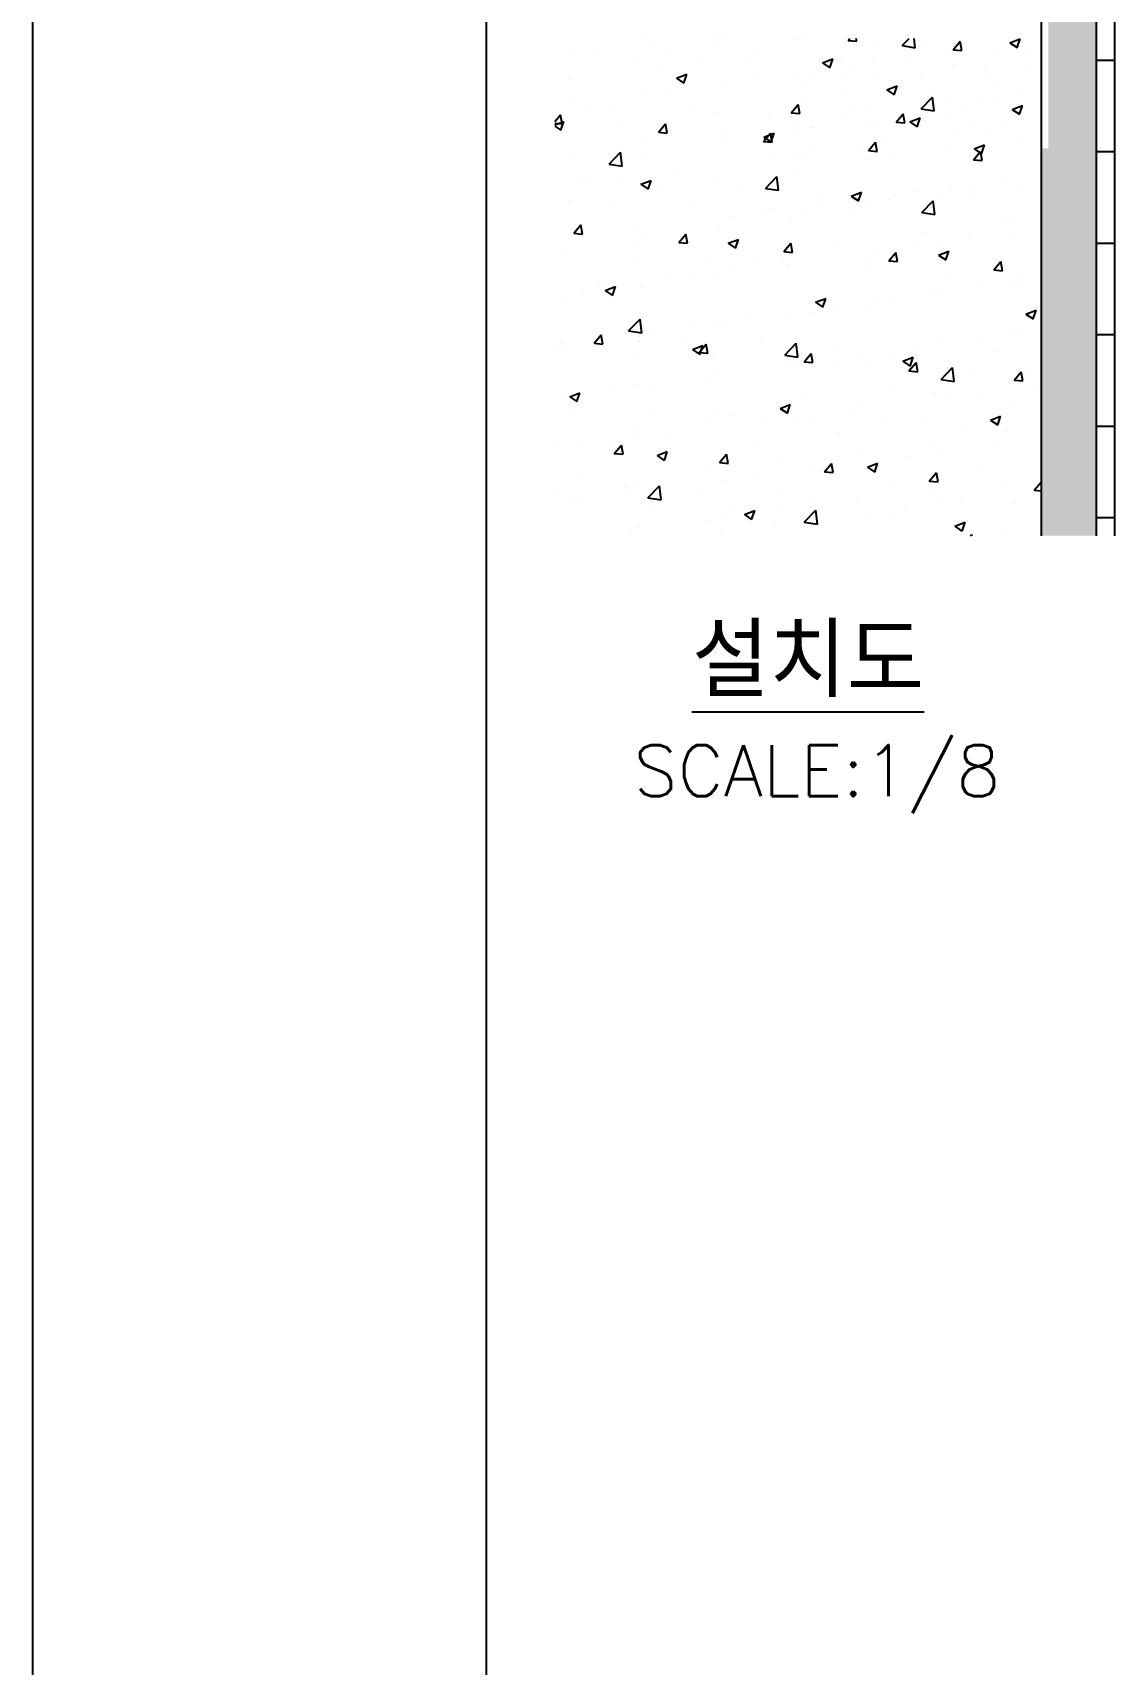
# Model space of a CAD drawing. Extents: x 2571 to 3165, y -5564 to -5144.
# Drawn here: x 2571 to 2644.9, y -5380.9 to -5269.4 of the extents above; entities that cross this region are included whole.
import ezdxf

# ---------------------------------------------------------------- set-up
doc = ezdxf.new("R2010")
doc.units = 0
doc.header["$LTSCALE"] = 7
doc.header["$MEASUREMENT"] = 0
doc.layers.get('0').update_dxf_attribs({"color": 2, "linetype": 'CONTINUOUS'})
for name, color, linetype in [('D', 2, 'CONTINUOUS'), ('DIM', 2, 'CONTINUOUS'), ('DWG', 7, 'CONTINUOUS')]:
    doc.layers.add(name, color=color, linetype=linetype)
doc.styles.add('GHS', font='ROMANS.shx', dxfattribs={"bigfont": 'GHS.shx'})

msp = doc.modelspace()

# ---------------------------------------------------------------- hatches: boundary and pattern name
at = {"layer": 'D'}
h = msp.add_hatch(dxfattribs=at)
h.set_pattern_fill('AR-SAND', color=256, style=0)
h.set_pattern_definition([(37.5, (2464.1253, -7421.3038), (-0.0629934, 1.9268238), [0, -1.52, 0, -1.7, 0, -1.625]), (7.5, (2464.1253, -7421.3038), (1.7697767, 2.822146), [0, -0.82, 0, -1.37, 0, -0.525]), (327.5, (2462.8953, -7421.3038), (3.1141419, 0.005659), [0, -0.5, 0, -1.8, 0, -2.35]), (317.5, (2462.8953, -7421.3038), (3.0061266, 0.8776756), [0, -0.25, 0, -1.18, 0, -1.35])])
h.paths.add_polyline_path([(2643.61, -5193.37), (2639.86, -5193.37), (2639.86, -5219.83), (2640.36, -5219.83), (2640.36, -5238.08), (2643.61, -5238.08)])
h.paths.add_polyline_path([(2643.61, -5259.08), (2640.36, -5259.08), (2640.36, -5277.33), (2639.86, -5277.33), (2639.86, -5303.8), (2643.61, -5303.8)])
at = {"layer": 'DWG'}
h = msp.add_hatch(dxfattribs=at)
h.set_pattern_fill('LINE', color=256, scale=50, style=0)
h.set_pattern_definition([(0, (2464.125, -7421.304), (0, 6.25), [])])
h.paths.add_polyline_path([(2644.86, -5261.08), (2644.86, -5259.08), (2643.61, -5259.08), (2643.61, -5303.8), (2644.86, -5303.8)])
h.paths.add_polyline_path([(2644.86, -5193.37), (2643.61, -5193.37), (2643.61, -5238.08), (2644.86, -5238.08), (2644.86, -5236.08)])

# ---------------------------------------------------------------- linework, layer by layer
msp.add_line((2570.96, -5143.96), (2570.96, -5563.96))
at = {"color": 4}
msp.add_line((2601.96, -5552.96), (2601.96, -5177.96), dxfattribs=at)
at = {"layer": 'D'}
msp.add_line((2639.86, -5259.83), (2639.86, -5303.8), dxfattribs=at)
at = {"layer": 'DIM'}
for p, q in [((2612.52, -5269.46), (2612.52, -5269.46)), ((2617.86, -5269.69), (2617.86, -5269.69)), ((2618.24, -5269.48), (2618.24, -5269.48)), ((2623.62, -5269.73), (2623.62, -5269.73)), ((2609.29, -5270.58), (2609.29, -5270.58)), ((2613.11, -5270.18), (2613.11, -5270.18)), ((2614.63, -5270.81), (2614.63, -5270.81)), ((2617.9, -5270.19), (2617.9, -5270.19)), ((2623.2, -5269.91), (2623.2, -5269.91)), ((2626.51, -5270.12), (2626.51, -5270.12)), ((2626.67, -5269.97), (2626.79, -5269.83)), ((2626.67, -5269.97), (2627.27, -5270.02)), ((2627.27, -5270.02), (2627.23, -5269.83)), ((2628.53, -5270.14), (2628.53, -5270.14)), ((2630.37, -5270.32), (2630.84, -5269.83)), ((2630.37, -5270.32), (2631.26, -5270.46)), ((2631.26, -5270.46), (2631.19, -5269.83)), ((2631.96, -5270.39), (2631.96, -5270.39)), ((2633.5, -5270.71), (2633.5, -5270.71)), ((2633.84, -5270.6), (2634.33, -5270.02)), ((2633.84, -5270.6), (2634.44, -5270.65)), ((2633.87, -5270.37), (2633.87, -5270.37)), ((2634.44, -5270.65), (2634.33, -5270.03)), ((2636.96, -5270.65), (2636.96, -5270.65)), ((2637.72, -5270.12), (2638.42, -5269.85)), ((2637.72, -5270.12), (2638.22, -5270.45)), ((2638.22, -5270.45), (2638.42, -5269.85)), ((2638.55, -5270.07), (2638.55, -5270.07)), ((2639.21, -5270.59), (2639.21, -5270.59)), ((2607.91, -5270.93), (2607.91, -5270.93)), ((2612.07, -5271.19), (2612.07, -5271.19)), ((2613.9, -5271.78), (2613.9, -5271.78)), ((2616.41, -5271.45), (2616.41, -5271.45)), ((2619.97, -5271.03), (2619.97, -5271.03)), ((2620.19, -5270.96), (2620.19, -5270.96)), ((2624.92, -5271.5), (2625.62, -5271.23)), ((2624.92, -5271.5), (2625.42, -5271.83)), ((2625.3, -5271.26), (2625.3, -5271.26)), ((2625.42, -5271.83), (2625.63, -5271.23)), ((2626.13, -5271.39), (2626.13, -5271.39)), ((2626.86, -5271.98), (2626.86, -5271.98)), ((2628.37, -5271.42), (2628.37, -5271.42)), ((2630.64, -5271.48), (2630.64, -5271.48)), ((2630.64, -5271.48), (2630.64, -5271.48)), ((2633.83, -5271.61), (2633.83, -5271.61)), ((2635.98, -5271.71), (2635.98, -5271.71)), ((2607.59, -5272.62), (2607.59, -5272.62)), ((2614.95, -5272.54), (2615.65, -5272.27)), ((2614.95, -5272.54), (2615.44, -5272.88)), ((2615.45, -5272.88), (2615.65, -5272.27)), ((2618.12, -5272.81), (2618.12, -5272.81)), ((2620.3, -5272.39), (2620.3, -5272.39)), ((2623.17, -5272.17), (2623.17, -5272.17)), ((2623.5, -5273.06), (2623.5, -5273.06)), ((2624.35, -5272.31), (2624.35, -5272.31)), ((2626.28, -5272.28), (2626.28, -5272.28)), ((2628.7, -5272.31), (2628.7, -5272.31)), ((2629.32, -5273.34), (2630.02, -5273.07)), ((2629.82, -5273.68), (2630.02, -5273.07)), ((2631.62, -5272.5), (2631.62, -5272.5)), ((2636.49, -5272.41), (2636.49, -5272.41)), ((2636.96, -5272.73), (2636.96, -5272.73)), ((2638.99, -5272.08), (2638.99, -5272.08)), ((2612.99, -5273.51), (2612.99, -5273.51)), ((2614.47, -5273.39), (2614.47, -5273.39)), ((2623.88, -5274.07), (2623.88, -5274.07)), ((2626.38, -5273.74), (2626.38, -5273.74)), ((2629.32, -5273.34), (2629.82, -5273.68)), ((2630.17, -5273.24), (2630.17, -5273.24)), ((2631.66, -5274.64), (2632.44, -5273.83)), ((2632.55, -5274.78), (2632.44, -5273.83)), ((2632.58, -5273.63), (2632.58, -5273.63)), ((2633.38, -5274.04), (2633.38, -5274.04)), ((2635.78, -5273.89), (2635.78, -5273.89)), ((2638.43, -5273.4), (2638.43, -5273.4)), ((2606.64, -5275.49), (2607.02, -5275.04)), ((2607.14, -5275.66), (2607.02, -5275.04)), ((2607.79, -5274.26), (2607.79, -5274.26)), ((2608.64, -5274.39), (2608.64, -5274.39)), ((2610.53, -5274.55), (2610.53, -5274.55)), ((2615.87, -5274.77), (2615.87, -5274.77)), ((2617.56, -5274.9), (2617.56, -5274.9)), ((2621.21, -5275), (2621.21, -5275)), ((2622.78, -5274.91), (2623.26, -5274.34)), ((2622.78, -5274.91), (2623.38, -5274.96)), ((2623.38, -5274.97), (2623.26, -5274.34)), ((2626.54, -5275.22), (2626.54, -5275.22)), ((2626.75, -5274.63), (2626.75, -5274.63)), ((2628.24, -5274.75), (2628.24, -5274.75)), ((2629.95, -5274.89), (2629.95, -5274.89)), ((2629.95, -5275.54), (2630.43, -5274.97)), ((2630.55, -5275.59), (2630.43, -5274.97)), ((2630.89, -5275.52), (2631.59, -5275.25)), ((2631.39, -5275.86), (2631.59, -5275.25)), ((2631.66, -5274.64), (2632.55, -5274.78)), ((2633.71, -5274.94), (2633.71, -5274.94)), ((2634.33, -5274.6), (2634.33, -5274.6)), ((2636.83, -5274.27), (2636.83, -5274.27)), ((2637.89, -5274.68), (2638.59, -5274.41)), ((2637.89, -5274.68), (2638.39, -5275.01)), ((2638.39, -5275.01), (2638.59, -5274.41)), ((2638.55, -5274.91), (2638.55, -5274.91)), ((2606.64, -5275.73), (2607.24, -5275.5)), ((2606.64, -5275.62), (2607.14, -5275.66)), ((2606.64, -5275.83), (2607.04, -5276.1)), ((2607.04, -5276.1), (2607.25, -5275.5)), ((2611.27, -5275.73), (2611.27, -5275.73)), ((2613.71, -5276.24), (2614.2, -5275.66)), ((2613.71, -5276.24), (2614.31, -5276.29)), ((2613.78, -5275.4), (2613.78, -5275.4)), ((2614.31, -5276.29), (2614.2, -5275.66)), ((2618, -5276.14), (2618, -5276.14)), ((2620.89, -5276.87), (2621.37, -5276.29)), ((2620.92, -5276.57), (2621.62, -5276.3)), ((2621.49, -5276.92), (2621.37, -5276.29)), ((2621.41, -5276.9), (2621.62, -5276.3)), ((2623.05, -5275.5), (2623.05, -5275.5)), ((2623.38, -5276.39), (2623.38, -5276.39)), ((2624.12, -5275.89), (2624.12, -5275.89)), ((2624.22, -5275.93), (2624.22, -5275.93)), ((2628.01, -5275.43), (2628.01, -5275.43)), ((2628.58, -5275.64), (2628.58, -5275.64)), ((2629.95, -5275.54), (2630.55, -5275.59)), ((2630.89, -5275.52), (2631.39, -5275.86)), ((2631.88, -5275.45), (2631.88, -5275.45)), ((2633.85, -5276.35), (2633.85, -5276.35)), ((2634.98, -5275.82), (2634.98, -5275.82)), ((2636.36, -5276.02), (2636.36, -5276.02)), ((2637.22, -5275.67), (2637.22, -5275.67)), ((2612.87, -5276.84), (2612.87, -5276.84)), ((2618.29, -5276.89), (2618.29, -5276.89)), ((2620.89, -5276.87), (2621.48, -5276.92)), ((2620.92, -5276.57), (2621.41, -5276.9)), ((2624.33, -5277.39), (2624.33, -5277.39)), ((2627.54, -5277.18), (2627.54, -5277.18)), ((2628.06, -5277.49), (2628.54, -5276.92)), ((2628.06, -5277.49), (2628.66, -5277.55)), ((2628.66, -5277.55), (2628.54, -5276.92)), ((2629.14, -5276.83), (2629.14, -5276.83)), ((2633.26, -5277.37), (2633.26, -5277.37)), ((2635.23, -5278.12), (2635.71, -5277.55)), ((2635.29, -5277.37), (2635.99, -5277.1)), ((2635.29, -5277.37), (2635.78, -5277.7)), ((2635.83, -5278.17), (2635.71, -5277.55)), ((2635.79, -5277.7), (2635.99, -5277.1)), ((2638.31, -5276.73), (2638.31, -5276.73)), ((2607.67, -5277.59), (2607.67, -5277.59)), ((2610.35, -5278.41), (2611.13, -5277.6)), ((2610.35, -5278.41), (2611.24, -5278.55)), ((2611.24, -5278.55), (2611.13, -5277.6)), ((2612.46, -5277.89), (2612.46, -5277.89)), ((2621.25, -5278.01), (2621.25, -5278.01)), ((2623.31, -5277.83), (2623.31, -5277.83)), ((2623.75, -5277.68), (2623.75, -5277.68)), ((2628.12, -5278.08), (2628.12, -5278.08)), ((2629.67, -5277.61), (2629.67, -5277.61)), ((2635.01, -5277.84), (2635.01, -5277.84)), ((2635.23, -5278.12), (2635.83, -5278.17)), ((2608.58, -5279.66), (2608.58, -5279.66)), ((2608.64, -5279.67), (2608.64, -5279.67)), ((2611.15, -5279.34), (2611.15, -5279.34)), ((2612.51, -5279.79), (2613.21, -5279.52)), ((2612.51, -5279.79), (2613.01, -5280.13)), ((2613.01, -5280.13), (2613.22, -5279.52)), ((2614.93, -5278.84), (2614.93, -5278.84)), ((2617.88, -5279.47), (2617.88, -5279.47)), ((2621.03, -5280.07), (2621.8, -5279.25)), ((2621.92, -5280.2), (2621.81, -5279.25)), ((2622.93, -5278.83), (2622.93, -5278.83)), ((2637.51, -5279.47), (2637.51, -5279.47)), ((2612.74, -5280.17), (2612.74, -5280.17)), ((2613.92, -5279.88), (2613.92, -5279.88)), ((2619.26, -5280.11), (2619.26, -5280.11)), ((2621.03, -5280.07), (2621.91, -5280.2)), ((2624.6, -5280.33), (2624.6, -5280.33)), ((2626.88, -5280.59), (2627.59, -5280.32)), ((2626.88, -5280.59), (2627.38, -5280.93)), ((2627.38, -5280.93), (2627.59, -5280.33)), ((2629.54, -5280.85), (2629.54, -5280.85)), ((2629.94, -5280.56), (2629.94, -5280.56)), ((2631.22, -5280.3), (2631.22, -5280.3)), ((2633.14, -5280.7), (2633.14, -5280.7)), ((2633.73, -5279.97), (2633.73, -5279.97)), ((2635.27, -5280.78), (2635.27, -5280.78)), ((2635.37, -5279.85), (2635.37, -5279.85)), ((2638.19, -5280.06), (2638.19, -5280.06)), ((2607.55, -5280.92), (2607.55, -5280.92)), ((2610.69, -5281), (2610.69, -5281)), ((2616.03, -5281.23), (2616.03, -5281.23)), ((2618.62, -5281.96), (2618.62, -5281.96)), ((2621.12, -5281.63), (2621.12, -5281.63)), ((2621.37, -5281.45), (2621.37, -5281.45)), ((2623.71, -5281.85), (2623.71, -5281.85)), ((2624.91, -5281.13), (2624.91, -5281.13)), ((2626.71, -5281.68), (2626.71, -5281.68)), ((2628, -5281.4), (2628, -5281.4)), ((2631.7, -5281.72), (2632.48, -5280.91)), ((2631.7, -5281.72), (2632.59, -5281.86)), ((2632.04, -5281.9), (2632.04, -5281.9)), ((2632.59, -5281.86), (2632.48, -5280.91)), ((2607.93, -5283.13), (2608.41, -5282.56)), ((2607.93, -5283.13), (2608.53, -5283.19)), ((2608.53, -5283.19), (2608.41, -5282.56)), ((2612.3, -5282.79), (2612.3, -5282.79)), ((2617.76, -5282.79), (2617.76, -5282.79)), ((2617.88, -5282.86), (2617.88, -5282.86)), ((2622.81, -5282.15), (2622.81, -5282.15)), ((2631.94, -5283.05), (2631.94, -5283.05)), ((2637.38, -5282.13), (2637.38, -5282.13)), ((2637.77, -5282.05), (2637.77, -5282.05)), ((2607.43, -5284.25), (2607.43, -5284.25)), ((2608.51, -5283.29), (2608.51, -5283.29)), ((2612.04, -5283.86), (2612.04, -5283.86)), ((2612.62, -5283.5), (2612.62, -5283.5)), ((2615.1, -5283.76), (2615.58, -5283.19)), ((2615.1, -5283.76), (2615.7, -5283.81)), ((2615.7, -5283.81), (2615.58, -5283.19)), ((2618.48, -5283.82), (2619.18, -5283.55)), ((2618.48, -5283.82), (2618.98, -5284.15)), ((2618.98, -5284.16), (2619.18, -5283.55)), ((2622.27, -5284.39), (2622.76, -5283.81)), ((2622.87, -5284.44), (2622.76, -5283.81)), ((2626.1, -5284.05), (2626.1, -5284.05)), ((2628.59, -5284.24), (2628.59, -5284.24)), ((2631.1, -5283.91), (2631.1, -5283.91)), ((2633.01, -5284.03), (2633.01, -5284.03)), ((2634.88, -5283.41), (2634.88, -5283.41)), ((2638.07, -5283.39), (2638.07, -5283.39)), ((2611.93, -5284.97), (2611.93, -5284.97)), ((2617.27, -5285.19), (2617.27, -5285.19)), ((2620.27, -5285.05), (2620.27, -5285.05)), ((2622.27, -5284.39), (2622.87, -5284.44)), ((2622.28, -5285.07), (2622.28, -5285.07)), ((2627.88, -5284.73), (2627.88, -5284.73)), ((2629.45, -5285.02), (2629.93, -5284.44)), ((2629.45, -5285.02), (2630.04, -5285.07)), ((2630.05, -5285.07), (2629.93, -5284.44)), ((2632.85, -5284.62), (2633.55, -5284.35)), ((2632.85, -5284.62), (2633.35, -5284.96)), ((2633.35, -5284.96), (2633.56, -5284.35)), ((2636.62, -5285.64), (2637.1, -5285.07)), ((2637.22, -5285.7), (2637.1, -5285.07)), ((2614.44, -5286.05), (2614.44, -5286.05)), ((2615.99, -5285.9), (2615.99, -5285.9)), ((2617.64, -5286.12), (2617.64, -5286.12)), ((2618.49, -5285.57), (2618.49, -5285.57)), ((2622.61, -5285.42), (2622.61, -5285.42)), ((2622.69, -5285.48), (2622.69, -5285.48)), ((2627.95, -5285.64), (2627.95, -5285.64)), ((2633.28, -5285.87), (2633.28, -5285.87)), ((2636.62, -5285.64), (2637.22, -5285.7)), ((2638.62, -5286.09), (2638.62, -5286.09)), ((2607.31, -5287.58), (2607.31, -5287.58)), ((2608.61, -5287.05), (2608.61, -5287.05)), ((2609.67, -5286.73), (2609.67, -5286.73)), ((2610.08, -5287.04), (2610.78, -5286.78)), ((2610.08, -5287.04), (2610.58, -5287.38)), ((2610.58, -5287.38), (2610.78, -5286.78)), ((2612.5, -5286.83), (2612.5, -5286.83)), ((2624.45, -5287.85), (2625.15, -5287.58)), ((2624.95, -5288.18), (2625.15, -5287.58)), ((2629.92, -5287.55), (2629.92, -5287.55)), ((2632.25, -5287.36), (2632.25, -5287.36)), ((2632.89, -5287.36), (2632.89, -5287.36)), ((2635.75, -5286.55), (2635.75, -5286.55)), ((2637.94, -5286.72), (2637.94, -5286.72)), ((2638.57, -5286.53), (2638.57, -5286.53)), ((2624.09, -5288.55), (2624.09, -5288.55)), ((2624.45, -5287.85), (2624.95, -5288.18)), ((2625.96, -5288.19), (2625.96, -5288.19)), ((2627.76, -5288.06), (2627.76, -5288.06)), ((2628.47, -5287.86), (2628.47, -5287.86)), ((2638.82, -5288.65), (2639.52, -5288.38)), ((2638.82, -5288.65), (2639.32, -5288.98)), ((2639.32, -5288.98), (2639.52, -5288.38)), ((2611.68, -5289.81), (2612.46, -5289)), ((2611.68, -5289.81), (2612.57, -5289.94)), ((2612.57, -5289.95), (2612.46, -5289)), ((2615.86, -5289.52), (2615.86, -5289.52)), ((2617.51, -5289.45), (2617.51, -5289.45)), ((2618.26, -5289.55), (2618.26, -5289.55)), ((2619.65, -5289.02), (2619.65, -5289.02)), ((2622.56, -5288.81), (2622.56, -5288.81)), ((2607.04, -5290.68), (2607.04, -5290.68)), ((2607.19, -5290.91), (2607.19, -5290.91)), ((2609.32, -5290.65), (2609.8, -5290.08)), ((2609.32, -5290.65), (2609.91, -5290.71)), ((2609.92, -5290.71), (2609.8, -5290.08)), ((2609.98, -5290.08), (2609.98, -5290.08)), ((2612.38, -5290.16), (2612.38, -5290.16)), ((2612.43, -5290.55), (2612.43, -5290.55)), ((2613.36, -5289.84), (2613.36, -5289.84)), ((2615.32, -5290.3), (2615.32, -5290.3)), ((2616.05, -5291.07), (2616.75, -5290.8)), ((2616.49, -5291.28), (2616.97, -5290.71)), ((2616.55, -5291.41), (2616.75, -5290.8)), ((2617.09, -5291.34), (2616.97, -5290.71)), ((2620.66, -5290.53), (2620.66, -5290.53)), ((2622.35, -5291.46), (2623.13, -5290.65)), ((2623.24, -5291.6), (2623.13, -5290.65)), ((2626, -5290.75), (2626, -5290.75)), ((2632.77, -5290.69), (2632.77, -5290.69)), ((2635.94, -5290.47), (2635.94, -5290.47)), ((2637.82, -5290.05), (2637.82, -5290.05)), ((2638.44, -5290.14), (2638.44, -5290.14)), ((2606.75, -5291.19), (2606.75, -5291.19)), ((2612.09, -5291.42), (2612.09, -5291.42)), ((2616.05, -5291.07), (2616.55, -5291.41)), ((2616.49, -5291.28), (2617.09, -5291.33)), ((2617.43, -5291.64), (2617.43, -5291.64)), ((2622.35, -5291.46), (2623.24, -5291.6)), ((2622.77, -5291.87), (2622.77, -5291.87)), ((2623.66, -5291.91), (2624.14, -5291.34)), ((2623.66, -5291.91), (2624.26, -5291.96)), ((2624.26, -5291.96), (2624.14, -5291.34)), ((2625.84, -5291.8), (2625.84, -5291.8)), ((2627.64, -5291.39), (2627.64, -5291.39)), ((2629.62, -5291.3), (2629.62, -5291.3)), ((2630.42, -5291.87), (2631.12, -5291.6)), ((2630.42, -5291.87), (2630.92, -5292.21)), ((2630.83, -5292.54), (2631.32, -5291.96)), ((2630.92, -5292.21), (2631.12, -5291.6)), ((2631.43, -5292.59), (2631.32, -5291.96)), ((2631.34, -5290.98), (2631.34, -5290.98)), ((2636.67, -5291.2), (2636.67, -5291.2)), ((2617.02, -5292.96), (2617.02, -5292.96)), ((2617.39, -5292.78), (2617.39, -5292.78)), ((2622.44, -5292.14), (2622.44, -5292.14)), ((2623.33, -5292.13), (2623.33, -5292.13)), ((2628.11, -5292.1), (2628.11, -5292.1)), ((2630.83, -5292.54), (2631.43, -5292.59)), ((2633.02, -5293.12), (2633.8, -5292.31)), ((2633.02, -5293.12), (2633.91, -5293.26)), ((2633.45, -5292.32), (2633.45, -5292.32)), ((2633.91, -5293.26), (2633.8, -5292.31)), ((2635.34, -5292.52), (2635.34, -5292.52)), ((2638.01, -5293.16), (2638.49, -5292.59)), ((2638.01, -5293.16), (2638.6, -5293.22)), ((2638.61, -5293.22), (2638.49, -5292.59)), ((2638.78, -5292.55), (2638.78, -5292.55)), ((2607.06, -5294.23), (2607.06, -5294.23)), ((2607.65, -5294.3), (2608.35, -5294.03)), ((2608.15, -5294.63), (2608.35, -5294.03)), ((2610.73, -5293.79), (2610.73, -5293.79)), ((2612.26, -5293.49), (2612.26, -5293.49)), ((2613.23, -5293.46), (2613.23, -5293.46)), ((2629.51, -5293.52), (2629.51, -5293.52)), ((2632.65, -5294.02), (2632.65, -5294.02)), ((2635.81, -5294.08), (2635.81, -5294.08)), ((2637.7, -5293.38), (2637.7, -5293.38)), ((2639.6, -5293.59), (2639.6, -5293.59)), ((2607.65, -5294.3), (2608.14, -5294.63)), ((2607.99, -5295.16), (2607.99, -5295.16)), ((2613.33, -5295.38), (2613.33, -5295.38)), ((2622.02, -5295.1), (2622.72, -5294.83)), ((2622.02, -5295.1), (2622.52, -5295.43)), ((2622.52, -5295.43), (2622.72, -5294.83)), ((2623.68, -5294.52), (2623.68, -5294.52)), ((2626.99, -5295.25), (2626.99, -5295.25)), ((2627.52, -5294.72), (2627.52, -5294.72)), ((2633.31, -5294.41), (2633.31, -5294.41)), ((2637.74, -5294.71), (2637.74, -5294.71)), ((2617.27, -5296.11), (2617.27, -5296.11)), ((2617.85, -5295.52), (2617.85, -5295.52)), ((2618.67, -5295.61), (2618.67, -5295.61)), ((2620.7, -5296.07), (2620.7, -5296.07)), ((2622.32, -5295.47), (2622.32, -5295.47)), ((2623.2, -5295.74), (2623.2, -5295.74)), ((2624.01, -5295.84), (2624.01, -5295.84)), ((2629.35, -5296.06), (2629.35, -5296.06)), ((2631.91, -5295.71), (2631.91, -5295.71)), ((2634.69, -5296.29), (2634.69, -5296.29)), ((2636.39, -5295.9), (2637.09, -5295.63)), ((2636.39, -5295.9), (2636.89, -5296.23)), ((2636.89, -5296.23), (2637.09, -5295.63)), ((2606.94, -5297.56), (2606.94, -5297.56)), ((2610.6, -5297.4), (2610.6, -5297.4)), ((2610.7, -5298.18), (2611.19, -5297.6)), ((2611.3, -5298.23), (2611.19, -5297.6)), ((2612.01, -5296.52), (2612.01, -5296.52)), ((2612.14, -5296.81), (2612.14, -5296.81)), ((2614.39, -5296.91), (2614.39, -5296.91)), ((2626.07, -5296.71), (2626.07, -5296.71)), ((2632.53, -5297.34), (2632.53, -5297.34)), ((2636.97, -5297.53), (2636.97, -5297.53)), ((2637.58, -5296.7), (2637.58, -5296.7)), ((2608.09, -5297.73), (2608.09, -5297.73)), ((2610.7, -5298.18), (2611.3, -5298.23)), ((2613.62, -5298.32), (2614.32, -5298.05)), ((2613.62, -5298.32), (2614.11, -5298.66)), ((2614.12, -5298.66), (2614.32, -5298.05)), ((2614.41, -5298.72), (2614.41, -5298.72)), ((2617.88, -5298.8), (2618.36, -5298.23)), ((2618.48, -5298.86), (2618.36, -5298.23)), ((2620.24, -5297.71), (2620.24, -5297.71)), ((2627.39, -5298.05), (2627.39, -5298.05)), ((2630.68, -5298.36), (2630.68, -5298.36)), ((2633.18, -5298.03), (2633.18, -5298.03)), ((2608.58, -5299.72), (2608.58, -5299.72)), ((2617.15, -5299.44), (2617.15, -5299.44)), ((2617.88, -5298.8), (2618.47, -5298.86)), ((2620.57, -5299.69), (2620.57, -5299.69)), ((2622.2, -5298.8), (2622.2, -5298.8)), ((2624.36, -5299.19), (2624.36, -5299.19)), ((2625.05, -5299.43), (2625.53, -5298.86)), ((2625.05, -5299.43), (2625.65, -5299.48)), ((2625.65, -5299.48), (2625.53, -5298.86)), ((2627.99, -5299.12), (2628.69, -5298.85)), ((2627.99, -5299.12), (2628.49, -5299.46)), ((2628.49, -5299.46), (2628.69, -5298.85)), ((2632.22, -5300.06), (2632.7, -5299.48)), ((2632.82, -5300.11), (2632.7, -5299.49)), ((2635.72, -5299.21), (2635.72, -5299.21)), ((2606.82, -5300.89), (2606.82, -5300.89)), ((2611.39, -5300.49), (2611.39, -5300.49)), ((2611.75, -5300.85), (2611.75, -5300.85)), ((2612.01, -5300.14), (2612.01, -5300.14)), ((2613, -5301.2), (2613.78, -5300.39)), ((2613.9, -5301.34), (2613.78, -5300.39)), ((2616.72, -5300.72), (2616.72, -5300.72)), ((2618.07, -5300.02), (2618.07, -5300.02)), ((2622.06, -5300.94), (2622.06, -5300.94)), ((2629.89, -5300.21), (2629.89, -5300.21)), ((2632.22, -5300.06), (2632.82, -5300.11)), ((2632.41, -5300.67), (2632.41, -5300.67)), ((2637.46, -5300.03), (2637.46, -5300.03)), ((2639.39, -5300.69), (2639.86, -5300.13)), ((2639.39, -5300.69), (2639.86, -5300.73)), ((2607.97, -5301.35), (2607.97, -5301.35)), ((2608.16, -5301.61), (2608.16, -5301.61)), ((2613, -5301.2), (2613.89, -5301.34)), ((2613.49, -5301.84), (2613.49, -5301.84)), ((2618.83, -5302.06), (2618.83, -5302.06)), ((2619.59, -5302.35), (2620.29, -5302.08)), ((2620.08, -5302.68), (2620.29, -5302.08)), ((2623.68, -5302.86), (2624.46, -5302.05)), ((2624.06, -5301.21), (2624.06, -5301.21)), ((2624.57, -5303), (2624.46, -5302.05)), ((2627.27, -5301.38), (2627.27, -5301.38)), ((2627.4, -5301.17), (2627.4, -5301.17)), ((2630.55, -5301.97), (2630.55, -5301.97)), ((2632.74, -5301.4), (2632.74, -5301.4)), ((2634.34, -5301.47), (2634.34, -5301.47)), ((2638.08, -5301.62), (2638.08, -5301.62)), ((2617.03, -5302.77), (2617.03, -5302.77)), ((2618.23, -5302.22), (2618.23, -5302.22)), ((2619.59, -5302.35), (2620.08, -5302.68)), ((2621.73, -5303.13), (2621.73, -5303.13)), ((2622.08, -5302.13), (2622.08, -5302.13)), ((2623.68, -5302.86), (2624.57, -5303)), ((2624.17, -5302.29), (2624.17, -5302.29)), ((2628.05, -5302.3), (2628.05, -5302.3)), ((2629.51, -5302.51), (2629.51, -5302.51)), ((2633.96, -5303.15), (2634.66, -5302.88)), ((2633.96, -5303.15), (2634.45, -5303.48)), ((2634.46, -5303.49), (2634.66, -5302.88)), ((2634.85, -5302.74), (2634.85, -5302.74)), ((2611.89, -5303.47), (2611.89, -5303.47)), ((2612.4, -5303.22), (2612.4, -5303.22)), ((2617.94, -5303.63), (2617.94, -5303.63)), ((2635.04, -5303.8), (2635.13, -5303.7)), ((2635.14, -5303.8), (2635.13, -5303.7)), ((2637.34, -5303.36), (2637.34, -5303.36))]:
    msp.add_line(p, q, dxfattribs=at)
at = {"layer": 'DWG'}
for p, q in [((2643.61, -5259.08), (2643.61, -5303.8)), ((2644.86, -5261.08), (2644.86, -5303.8))]:
    msp.add_line(p, q, dxfattribs=at)

# ---------------------------------------------------------------- texts
at = {"layer": 'D', "style": 'GHS'}
msp.add_text('SCALE:1/8', height=3.5, dxfattribs=at).set_placement((2612.02, -5321.59))
at = {"layer": 'DWG', "style": 'GHS'}
msp.add_text('%%U설치도', height=5, dxfattribs=at).set_placement((2616, -5314.83))

doc.saveas('drawing.dxf')
